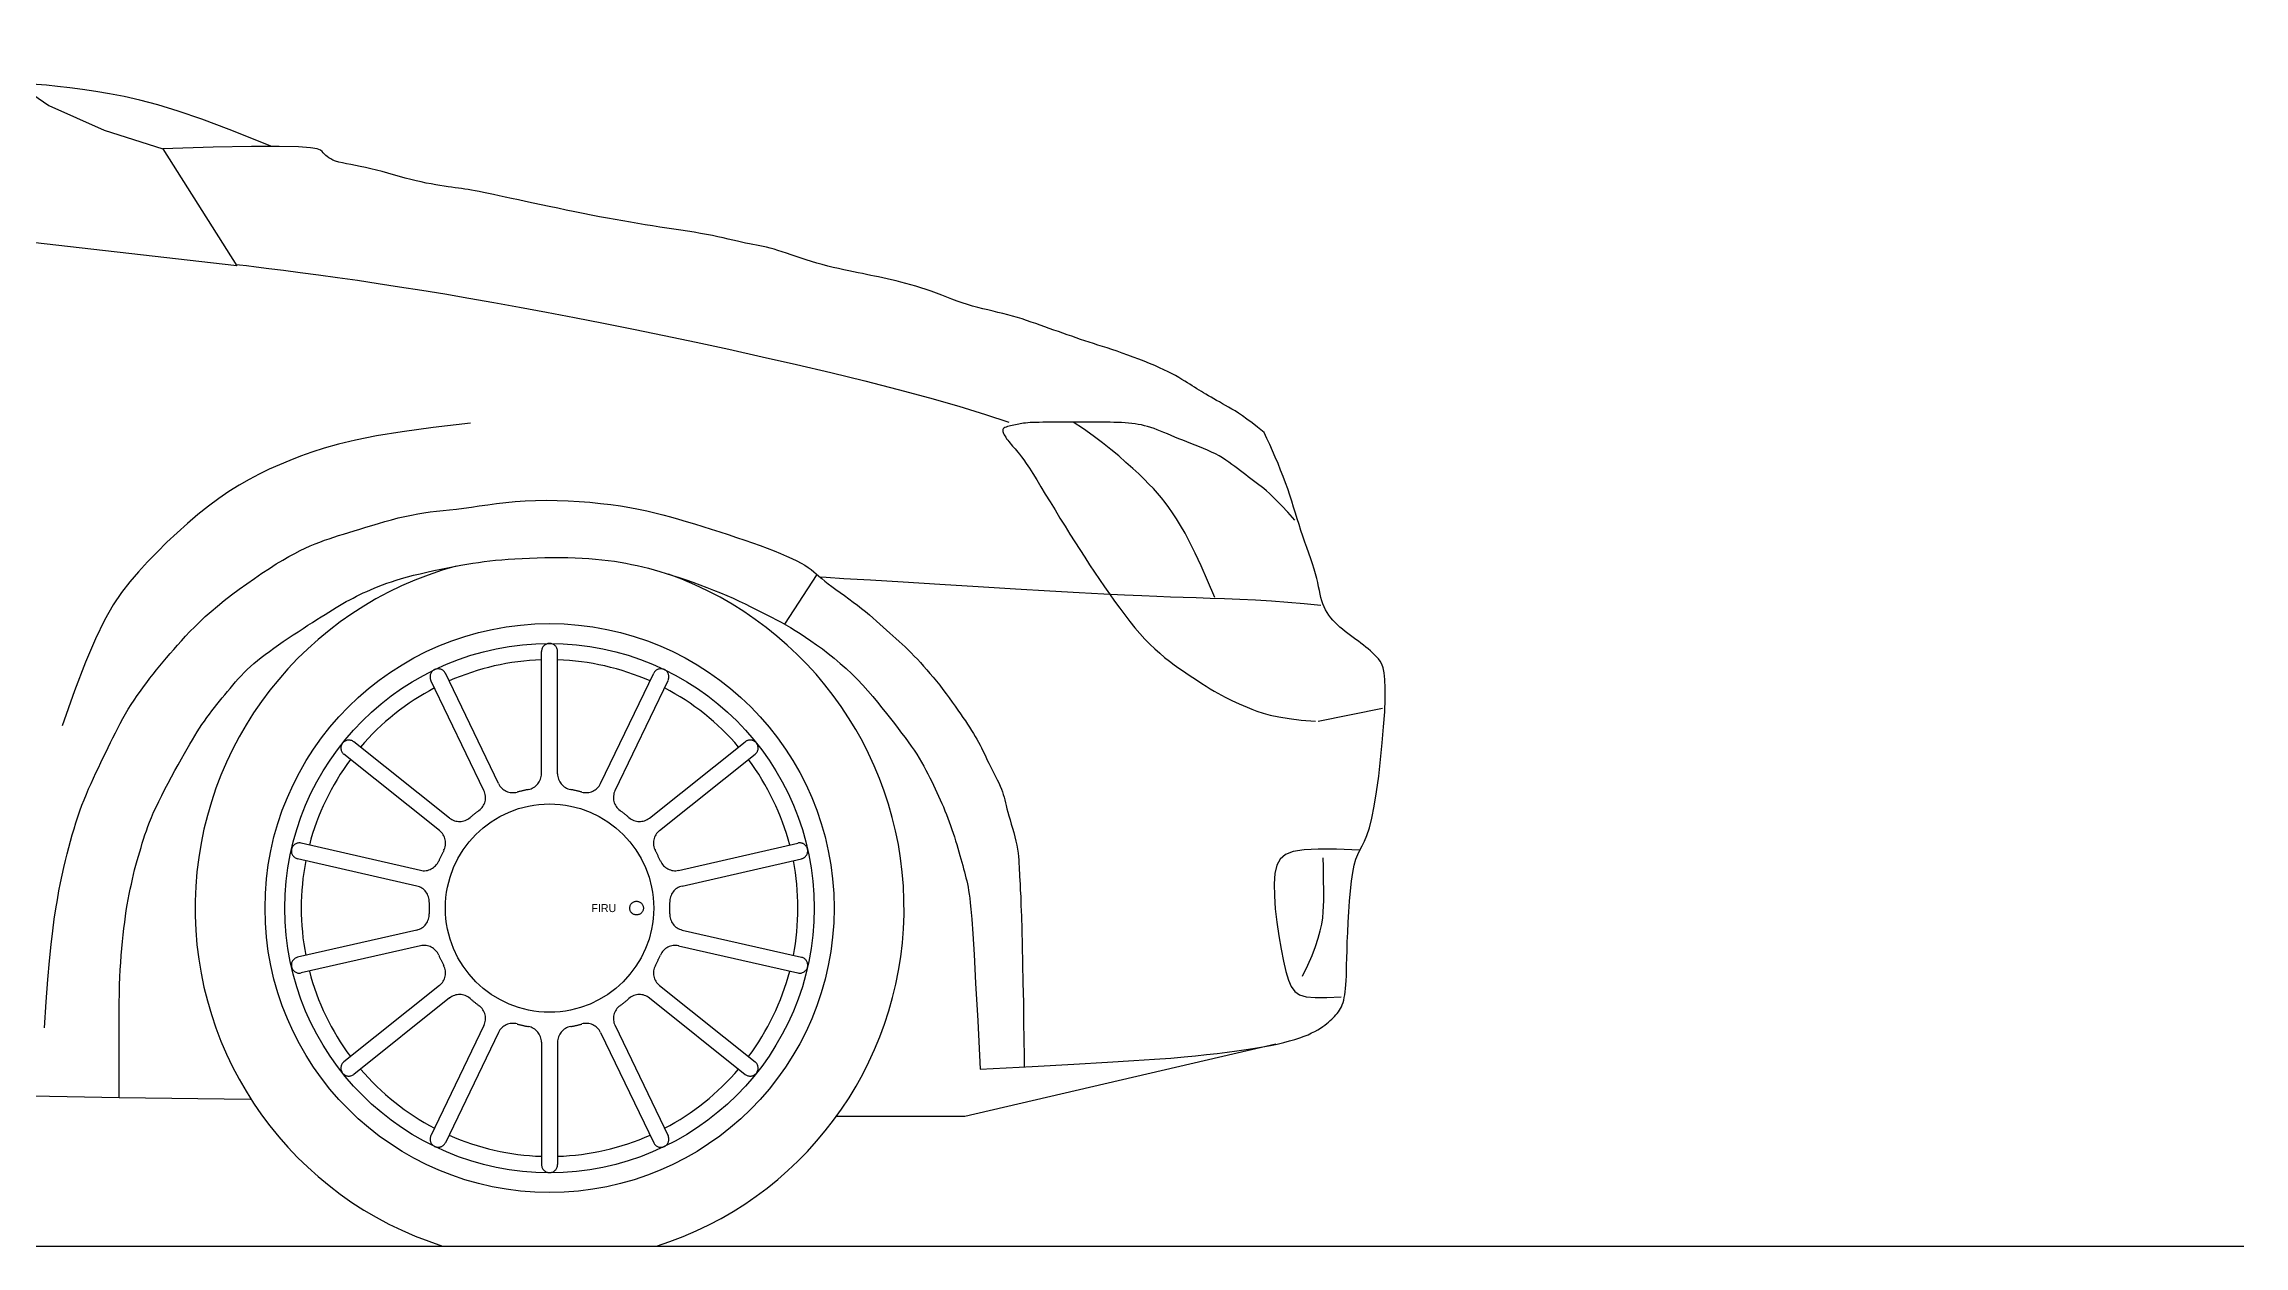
# Model space of a CAD drawing. Header units: millimetres. Extents: x 2167 to 3245, y -1353 to -1105.
# Drawn here: x 3080 to 3245.4, y -1353.4 to -1263 of the extents above; entities that cross this region are included whole.
import ezdxf
from ezdxf.enums import TextEntityAlignment as Align

# ---------------------------------------------------------------- set-up
doc = ezdxf.new("R2010")
doc.units = ezdxf.units.MM
doc.linetypes.add('Amconstr', pattern=[9999, 9999, 0])
doc.layers.get('0').update_dxf_attribs({"linetype": 'Amconstr'})

msp = doc.modelspace()

# ---------------------------------------------------------------- linework, layer by layer
at = {"color": 2}
for p, q in [((3117.43, -1317.87), (3117.43, -1308.67)), ((3118.64, -1317.87), (3118.64, -1308.67)), ((3113.11, -1319.13), (3109.12, -1310.85)), ((3114.2, -1318.61), (3110.21, -1310.32)), ((3121.87, -1318.61), (3125.87, -1310.32)), ((3122.96, -1319.13), (3126.95, -1310.85)), ((3109.77, -1322.14), (3102.58, -1316.41)), ((3110.52, -1321.2), (3103.33, -1315.47)), ((3125.55, -1321.2), (3132.75, -1315.47)), ((3126.3, -1322.14), (3133.5, -1316.41)), ((3108.06, -1326.31), (3099.09, -1324.26)), ((3108.33, -1325.14), (3099.36, -1323.09)), ((3127.74, -1325.14), (3136.71, -1323.09)), ((3128.01, -1326.31), (3136.98, -1324.26)), ((3108.06, -1329.63), (3099.09, -1331.67)), ((3128.01, -1329.63), (3136.98, -1331.67)), ((3108.33, -1330.8), (3099.36, -1332.85)), ((3127.74, -1330.8), (3136.71, -1332.85)), ((3109.77, -1333.79), (3102.58, -1339.53)), ((3126.3, -1333.79), (3133.5, -1339.53)), ((3110.52, -1334.73), (3103.33, -1340.47)), ((3125.55, -1334.73), (3132.75, -1340.47)), ((3113.11, -1336.8), (3109.12, -1345.09)), ((3114.2, -1337.32), (3110.21, -1345.61)), ((3121.87, -1337.32), (3125.87, -1345.61)), ((3122.96, -1336.8), (3126.95, -1345.09)), ((3117.43, -1338.06), (3117.43, -1347.26)), ((3118.64, -1338.06), (3118.64, -1347.26)), ((2255.01, -1353.38), (3245.42, -1353.38))]:
    msp.add_line(p, q, dxfattribs=at)
for points in [[(3073.68, -1263), (3080.4, -1267.64), (3084.57, -1269.49), (3088.98, -1270.88), (3094.54, -1279.68), (3076.23, -1277.6)], [(3097.17, -1270.71), (3093.95, -1269.43), (3091.9, -1268.66), (3090.13, -1268.05), (3088.6, -1267.58), (3087.25, -1267.22), (3086.06, -1266.95), (3084.97, -1266.74), (3083.94, -1266.57), (3082.94, -1266.43), (3081.97, -1266.3), (3081.06, -1266.2), (3080.22, -1266.11), (3079.47, -1266.05), (3078.82, -1266), (3078.29, -1265.97), (3077.97, -1265.96)], [(3171.75, -1292.22), (3171.27, -1291.81), (3170.85, -1291.48), (3170.47, -1291.2), (3170.14, -1290.96), (3169.84, -1290.76), (3169.57, -1290.59), (3169.32, -1290.45), (3169.08, -1290.31), (3168.85, -1290.18), (3168.62, -1290.05), (3168.4, -1289.92), (3168.18, -1289.8), (3167.97, -1289.68), (3167.77, -1289.57), (3167.57, -1289.45), (3167.38, -1289.34), (3167.21, -1289.23), (3167.04, -1289.13), (3166.87, -1289.02), (3166.7, -1288.92), (3166.53, -1288.81), (3166.36, -1288.7), (3166.18, -1288.59), (3166, -1288.47), (3165.8, -1288.35), (3165.58, -1288.22), (3165.35, -1288.08), (3165.1, -1287.94), (3164.84, -1287.8), (3164.55, -1287.65), (3164.23, -1287.49), (3163.9, -1287.34), (3163.53, -1287.18), (3163.15, -1287.02), (3162.74, -1286.86), (3162.33, -1286.7), (3161.92, -1286.55), (3161.5, -1286.39), (3161.09, -1286.25), (3160.7, -1286.11), (3160.32, -1285.98), (3159.95, -1285.86), (3159.6, -1285.75), (3159.26, -1285.64), (3158.93, -1285.53), (3158.6, -1285.42), (3158.28, -1285.32), (3157.95, -1285.21), (3157.62, -1285.1), (3157.29, -1284.98), (3156.96, -1284.87), (3156.62, -1284.75), (3156.29, -1284.63), (3155.95, -1284.51), (3155.61, -1284.39), (3155.27, -1284.27), (3154.93, -1284.15), (3154.59, -1284.03), (3154.25, -1283.91), (3153.9, -1283.79), (3153.56, -1283.68), (3153.21, -1283.57), (3152.85, -1283.47), (3152.49, -1283.37), (3152.12, -1283.27), (3151.75, -1283.18), (3151.38, -1283.09), (3151, -1283), (3150.61, -1282.91), (3150.23, -1282.81), (3149.84, -1282.71), (3149.45, -1282.59), (3149.07, -1282.46), (3148.68, -1282.33), (3148.29, -1282.19), (3147.9, -1282.04), (3147.52, -1281.89), (3147.13, -1281.74), (3146.74, -1281.6), (3146.35, -1281.46), (3145.96, -1281.33), (3145.58, -1281.21), (3145.2, -1281.1), (3144.82, -1281), (3144.45, -1280.9), (3144.09, -1280.81), (3143.75, -1280.73), (3143.41, -1280.65), (3143.09, -1280.58), (3142.78, -1280.52), (3142.48, -1280.46), (3142.18, -1280.4), (3141.87, -1280.33), (3141.56, -1280.27), (3141.23, -1280.21), (3140.89, -1280.14), (3140.53, -1280.06), (3140.15, -1279.98), (3139.76, -1279.89), (3139.36, -1279.8), (3138.95, -1279.7), (3138.54, -1279.59), (3138.13, -1279.48), (3137.73, -1279.36), (3137.33, -1279.24), (3136.95, -1279.11), (3136.57, -1278.98), (3136.21, -1278.86), (3135.86, -1278.74), (3135.53, -1278.62), (3135.21, -1278.52), (3134.92, -1278.43), (3134.63, -1278.35), (3134.36, -1278.28), (3134.1, -1278.23), (3133.85, -1278.18), (3133.59, -1278.13), (3133.33, -1278.08), (3133.07, -1278.03), (3132.78, -1277.97), (3132.48, -1277.91), (3132.16, -1277.84), (3131.83, -1277.76), (3131.47, -1277.67), (3131.09, -1277.59), (3130.7, -1277.5), (3130.28, -1277.41), (3129.84, -1277.33), (3129.38, -1277.24), (3128.91, -1277.16), (3128.41, -1277.08), (3127.9, -1277), (3127.38, -1276.93), (3126.85, -1276.85), (3126.32, -1276.77), (3125.77, -1276.68), (3125.23, -1276.6), (3124.67, -1276.51), (3124.12, -1276.41), (3123.55, -1276.31), (3122.98, -1276.21), (3122.39, -1276.1), (3121.79, -1275.99), (3121.18, -1275.87), (3120.56, -1275.75), (3119.93, -1275.62), (3119.29, -1275.49), (3118.65, -1275.36), (3118.02, -1275.22), (3117.41, -1275.09), (3116.81, -1274.96), (3116.24, -1274.84), (3115.7, -1274.72), (3115.19, -1274.61), (3114.71, -1274.51), (3114.25, -1274.41), (3113.83, -1274.32), (3113.44, -1274.24), (3113.08, -1274.16), (3112.75, -1274.1), (3112.45, -1274.04), (3112.17, -1273.99), (3111.92, -1273.95), (3111.67, -1273.91), (3111.43, -1273.88), (3111.19, -1273.84), (3110.94, -1273.81), (3110.68, -1273.78), (3110.41, -1273.74), (3110.12, -1273.69), (3109.8, -1273.65), (3109.48, -1273.59), (3109.13, -1273.53), (3108.77, -1273.46), (3108.39, -1273.38), (3108, -1273.29), (3107.6, -1273.19), (3107.18, -1273.08), (3106.75, -1272.96), (3106.32, -1272.84), (3105.89, -1272.72), (3105.45, -1272.6), (3105.03, -1272.49), (3104.61, -1272.39), (3104.2, -1272.3), (3103.81, -1272.21), (3103.44, -1272.14), (3103.09, -1272.07), (3102.77, -1272.01), (3102.47, -1271.94), (3102.2, -1271.88), (3101.96, -1271.81), (3101.76, -1271.73), (3101.59, -1271.65), (3101.45, -1271.56), (3101.32, -1271.47), (3101.22, -1271.38), (3101.12, -1271.28), (3101.03, -1271.18), (3100.94, -1271.08), (3100.83, -1270.98), (3100.58, -1270.88), (3100.07, -1270.8), (3099.16, -1270.74), (3097.72, -1270.71), (3095.64, -1270.72), (3092.76, -1270.77), (3088.98, -1270.88)], [(3094.48, -1279.58), (3094.73, -1279.61), (3095.25, -1279.67), (3095.99, -1279.76), (3096.94, -1279.88), (3098.05, -1280.02), (3099.3, -1280.18), (3100.66, -1280.36), (3102.11, -1280.56), (3103.6, -1280.77), (3105.16, -1281), (3106.76, -1281.25), (3108.43, -1281.51), (3110.17, -1281.8), (3111.97, -1282.11), (3113.84, -1282.43), (3115.79, -1282.79), (3117.81, -1283.16), (3119.92, -1283.56), (3122.09, -1283.99), (3124.34, -1284.44), (3126.66, -1284.92), (3129.05, -1285.42), (3131.51, -1285.95), (3134.03, -1286.52), (3136.6, -1287.1), (3139.19, -1287.71), (3141.75, -1288.34), (3144.24, -1288.97), (3146.61, -1289.61), (3148.82, -1290.23), (3150.81, -1290.85), (3152.56, -1291.44)], [(3174.07, -1298.8), (3173.54, -1298.21), (3173.09, -1297.73), (3172.72, -1297.34), (3172.41, -1297.04), (3172.15, -1296.79), (3171.93, -1296.6), (3171.73, -1296.43), (3171.54, -1296.28), (3171.35, -1296.14), (3171.16, -1295.99), (3170.97, -1295.85), (3170.77, -1295.7), (3170.57, -1295.55), (3170.38, -1295.4), (3170.17, -1295.25), (3169.97, -1295.09), (3169.76, -1294.93), (3169.55, -1294.77), (3169.33, -1294.61), (3169.11, -1294.45), (3168.87, -1294.29), (3168.62, -1294.13), (3168.37, -1293.98), (3168.1, -1293.83), (3167.81, -1293.69), (3167.51, -1293.55), (3167.21, -1293.42), (3166.89, -1293.29), (3166.58, -1293.16), (3166.26, -1293.04), (3165.95, -1292.92), (3165.64, -1292.8), (3165.34, -1292.68), (3165.05, -1292.56), (3164.77, -1292.44), (3164.5, -1292.32), (3164.23, -1292.22), (3163.97, -1292.11), (3163.72, -1292.01), (3163.48, -1291.92), (3163.24, -1291.84), (3163, -1291.77), (3162.77, -1291.71), (3162.53, -1291.65), (3162.3, -1291.61), (3162.06, -1291.57), (3161.82, -1291.53), (3161.57, -1291.51), (3161.31, -1291.48), (3161.04, -1291.47), (3160.76, -1291.46), (3160.47, -1291.45), (3160.18, -1291.44), (3159.87, -1291.44), (3159.54, -1291.44), (3159.21, -1291.44), (3158.87, -1291.44), (3158.51, -1291.44), (3158.15, -1291.44), (3157.79, -1291.44), (3157.43, -1291.44), (3157.07, -1291.44), (3156.71, -1291.44), (3156.37, -1291.44), (3156.03, -1291.44), (3155.72, -1291.44), (3155.41, -1291.44), (3155.12, -1291.44), (3154.85, -1291.45), (3154.6, -1291.45), (3154.38, -1291.46), (3154.17, -1291.47), (3153.99, -1291.49), (3153.83, -1291.5), (3153.68, -1291.52), (3153.55, -1291.54), (3153.43, -1291.56), (3153.31, -1291.59), (3153.19, -1291.61), (3153.07, -1291.63), (3152.95, -1291.66), (3152.82, -1291.68), (3152.7, -1291.71), (3152.58, -1291.74), (3152.46, -1291.77), (3152.36, -1291.81), (3152.27, -1291.85), (3152.2, -1291.89), (3152.15, -1291.94), (3152.12, -1292), (3152.11, -1292.07), (3152.11, -1292.13), (3152.13, -1292.21), (3152.16, -1292.29), (3152.21, -1292.38), (3152.26, -1292.47), (3152.33, -1292.57), (3152.4, -1292.68), (3152.48, -1292.79), (3152.57, -1292.9), (3152.66, -1293.01), (3152.75, -1293.12), (3152.85, -1293.24), (3152.94, -1293.35), (3153.04, -1293.45), (3153.14, -1293.57), (3153.25, -1293.7), (3153.38, -1293.85), (3153.52, -1294.04), (3153.69, -1294.27), (3153.88, -1294.55), (3154.11, -1294.9), (3154.37, -1295.3), (3154.66, -1295.77), (3154.97, -1296.29), (3155.31, -1296.85), (3155.67, -1297.43), (3156.04, -1298.03), (3156.41, -1298.65), (3156.79, -1299.26), (3157.16, -1299.86), (3157.53, -1300.44), (3157.9, -1301.02), (3158.27, -1301.59), (3158.64, -1302.16), (3159.01, -1302.71), (3159.39, -1303.26), (3159.76, -1303.81), (3160.14, -1304.35), (3160.52, -1304.89), (3160.9, -1305.41), (3161.28, -1305.92), (3161.66, -1306.42), (3162.04, -1306.89), (3162.42, -1307.33), (3162.8, -1307.75), (3163.17, -1308.13), (3163.54, -1308.49), (3163.91, -1308.81), (3164.28, -1309.12), (3164.64, -1309.4), (3165, -1309.67), (3165.35, -1309.93), (3165.7, -1310.17), (3166.05, -1310.41), (3166.4, -1310.64), (3166.74, -1310.87), (3167.07, -1311.08), (3167.39, -1311.28), (3167.7, -1311.48), (3168, -1311.65), (3168.29, -1311.82), (3168.56, -1311.97), (3168.82, -1312.11), (3169.08, -1312.24), (3169.34, -1312.36), (3169.6, -1312.48), (3169.88, -1312.61), (3170.17, -1312.73), (3170.49, -1312.87), (3170.83, -1313.01), (3171.22, -1313.16), (3171.68, -1313.31), (3172.22, -1313.46), (3172.86, -1313.6), (3173.63, -1313.72), (3174.55, -1313.83), (3175.62, -1313.92)], [(3168.06, -1304.62), (3167.51, -1303.33), (3167.02, -1302.23), (3166.58, -1301.28), (3166.18, -1300.48), (3165.81, -1299.79), (3165.48, -1299.21), (3165.17, -1298.7), (3164.88, -1298.25), (3164.6, -1297.85), (3164.32, -1297.47), (3164.04, -1297.12), (3163.75, -1296.78), (3163.44, -1296.43), (3163.1, -1296.09), (3162.74, -1295.72), (3162.33, -1295.33), (3161.88, -1294.91), (3161.37, -1294.46), (3160.83, -1293.98), (3160.23, -1293.49), (3159.6, -1292.98), (3158.91, -1292.47), (3158.18, -1291.95), (3157.4, -1291.44)], [(3150.42, -1340.08), (3154.31, -1339.88), (3157.46, -1339.71), (3159.98, -1339.56), (3161.97, -1339.44), (3163.52, -1339.34), (3164.75, -1339.25), (3165.74, -1339.16), (3166.61, -1339.08), (3167.43, -1338.99), (3168.22, -1338.9), (3168.98, -1338.81), (3169.71, -1338.71), (3170.4, -1338.61), (3171.05, -1338.51), (3171.66, -1338.41), (3172.23, -1338.3), (3172.75, -1338.19), (3173.23, -1338.08), (3173.67, -1337.96), (3174.07, -1337.84), (3174.44, -1337.73), (3174.77, -1337.61), (3175.06, -1337.49), (3175.33, -1337.36), (3175.57, -1337.24), (3175.79, -1337.12), (3175.99, -1337), (3176.16, -1336.88), (3176.32, -1336.77), (3176.46, -1336.65), (3176.6, -1336.54), (3176.72, -1336.43), (3176.84, -1336.32), (3176.95, -1336.21), (3177.06, -1336.11), (3177.16, -1336), (3177.25, -1335.89), (3177.34, -1335.77), (3177.42, -1335.65), (3177.5, -1335.52), (3177.57, -1335.39), (3177.63, -1335.24), (3177.69, -1335.07), (3177.74, -1334.9), (3177.78, -1334.7), (3177.82, -1334.49), (3177.86, -1334.26), (3177.88, -1334.01), (3177.91, -1333.73), (3177.92, -1333.42), (3177.94, -1333.07), (3177.95, -1332.67), (3177.96, -1332.23), (3177.98, -1331.73), (3177.99, -1331.16), (3178.01, -1330.52), (3178.04, -1329.8), (3178.08, -1329.04), (3178.12, -1328.24), (3178.18, -1327.45), (3178.24, -1326.67), (3178.32, -1325.94), (3178.42, -1325.29), (3178.53, -1324.74), (3178.66, -1324.3), (3178.81, -1323.94), (3178.96, -1323.62), (3179.13, -1323.3), (3179.31, -1322.95), (3179.49, -1322.51), (3179.67, -1321.94), (3179.86, -1321.22), (3180.04, -1320.3), (3180.21, -1319.22), (3180.37, -1318.04), (3180.51, -1316.8), (3180.64, -1315.55), (3180.74, -1314.34), (3180.82, -1313.22), (3180.86, -1312.24), (3180.86, -1311.43), (3180.84, -1310.79), (3180.78, -1310.29), (3180.7, -1309.91), (3180.6, -1309.62), (3180.48, -1309.4), (3180.35, -1309.22), (3180.21, -1309.07), (3180.06, -1308.93), (3179.91, -1308.78), (3179.75, -1308.64), (3179.58, -1308.49), (3179.41, -1308.35), (3179.23, -1308.2), (3179.04, -1308.06), (3178.85, -1307.91), (3178.66, -1307.77), (3178.46, -1307.62), (3178.25, -1307.47), (3178.05, -1307.32), (3177.85, -1307.17), (3177.65, -1307.01), (3177.46, -1306.85), (3177.27, -1306.68), (3177.09, -1306.51), (3176.93, -1306.33), (3176.77, -1306.15), (3176.62, -1305.95), (3176.49, -1305.75), (3176.37, -1305.54), (3176.26, -1305.33), (3176.17, -1305.1), (3176.09, -1304.87), (3176.03, -1304.62), (3175.97, -1304.36), (3175.91, -1304.09), (3175.85, -1303.81), (3175.79, -1303.5), (3175.71, -1303.18), (3175.62, -1302.84), (3175.52, -1302.48), (3175.4, -1302.1), (3175.26, -1301.7), (3175.12, -1301.29), (3174.97, -1300.87), (3174.82, -1300.45), (3174.67, -1300.01), (3174.52, -1299.58), (3174.38, -1299.14), (3174.24, -1298.71), (3174.11, -1298.27), (3173.97, -1297.82), (3173.83, -1297.38), (3173.68, -1296.92), (3173.53, -1296.46), (3173.36, -1295.99), (3173.19, -1295.52), (3173, -1295.04), (3172.81, -1294.55), (3172.6, -1294.07), (3172.39, -1293.59), (3172.18, -1293.12), (3171.96, -1292.66), (3171.75, -1292.22)], [(3080.06, -1336.98), (3080.2, -1335.02), (3080.33, -1333.35), (3080.46, -1331.93), (3080.58, -1330.72), (3080.7, -1329.69), (3080.81, -1328.81), (3080.93, -1328.03), (3081.04, -1327.34), (3081.16, -1326.68), (3081.28, -1326.07), (3081.39, -1325.49), (3081.52, -1324.93), (3081.64, -1324.4), (3081.77, -1323.9), (3081.9, -1323.41), (3082.03, -1322.93), (3082.16, -1322.46), (3082.3, -1322), (3082.44, -1321.55), (3082.59, -1321.11), (3082.74, -1320.67), (3082.89, -1320.24), (3083.06, -1319.82), (3083.22, -1319.41), (3083.39, -1319), (3083.57, -1318.6), (3083.75, -1318.2), (3083.94, -1317.81), (3084.12, -1317.42), (3084.31, -1317.03), (3084.49, -1316.65), (3084.68, -1316.28), (3084.86, -1315.9), (3085.04, -1315.53), (3085.21, -1315.16), (3085.4, -1314.8), (3085.58, -1314.44), (3085.77, -1314.08), (3085.96, -1313.72), (3086.16, -1313.37), (3086.37, -1313.02), (3086.59, -1312.67), (3086.82, -1312.33), (3087.05, -1311.99), (3087.28, -1311.66), (3087.52, -1311.33), (3087.76, -1311.01), (3088, -1310.69), (3088.25, -1310.38), (3088.49, -1310.07), (3088.74, -1309.76), (3088.99, -1309.46), (3089.25, -1309.15), (3089.51, -1308.84), (3089.79, -1308.52), (3090.07, -1308.2), (3090.37, -1307.87), (3090.68, -1307.53), (3091.01, -1307.18), (3091.37, -1306.82), (3091.75, -1306.45), (3092.16, -1306.06), (3092.6, -1305.67), (3093.08, -1305.26), (3093.59, -1304.85), (3094.14, -1304.42), (3094.7, -1304), (3095.28, -1303.58), (3095.85, -1303.18), (3096.42, -1302.79), (3096.98, -1302.43), (3097.5, -1302.1), (3097.99, -1301.8), (3098.45, -1301.54), (3098.88, -1301.3), (3099.29, -1301.09), (3099.68, -1300.91), (3100.05, -1300.74), (3100.41, -1300.59), (3100.77, -1300.45), (3101.12, -1300.32), (3101.47, -1300.2), (3101.82, -1300.08), (3102.18, -1299.97), (3102.56, -1299.85), (3102.94, -1299.73), (3103.35, -1299.61), (3103.77, -1299.48), (3104.22, -1299.34), (3104.68, -1299.2), (3105.17, -1299.06), (3105.66, -1298.91), (3106.16, -1298.77), (3106.66, -1298.64), (3107.16, -1298.52), (3107.65, -1298.42), (3108.13, -1298.33), (3108.6, -1298.25), (3109.07, -1298.19), (3109.55, -1298.13), (3110.03, -1298.08), (3110.53, -1298.03), (3111.05, -1297.97), (3111.59, -1297.9), (3112.16, -1297.82), (3112.76, -1297.74), (3113.4, -1297.65), (3114.06, -1297.56), (3114.75, -1297.48), (3115.46, -1297.41), (3116.21, -1297.35), (3116.98, -1297.32), (3117.78, -1297.31), (3118.6, -1297.32), (3119.43, -1297.35), (3120.26, -1297.39), (3121.07, -1297.46), (3121.87, -1297.54), (3122.65, -1297.63), (3123.38, -1297.74), (3124.07, -1297.85), (3124.73, -1297.97), (3125.36, -1298.11), (3125.96, -1298.25), (3126.55, -1298.4), (3127.14, -1298.56), (3127.73, -1298.72), (3128.32, -1298.9), (3128.94, -1299.09), (3129.57, -1299.28), (3130.2, -1299.48), (3130.84, -1299.68), (3131.47, -1299.89), (3132.1, -1300.1), (3132.71, -1300.31), (3133.3, -1300.52), (3133.87, -1300.72), (3134.41, -1300.92), (3134.92, -1301.12), (3135.4, -1301.31), (3135.85, -1301.5), (3136.26, -1301.68), (3136.63, -1301.86), (3136.95, -1302.03), (3137.23, -1302.2), (3137.48, -1302.36), (3137.7, -1302.52), (3137.9, -1302.69), (3138.09, -1302.85), (3138.29, -1303.02), (3138.5, -1303.2), (3138.73, -1303.39), (3138.98, -1303.59), (3139.27, -1303.8), (3139.57, -1304.02), (3139.88, -1304.25), (3140.21, -1304.48), (3140.54, -1304.72), (3140.86, -1304.96), (3141.18, -1305.2), (3141.49, -1305.44), (3141.79, -1305.68), (3142.08, -1305.92), (3142.35, -1306.16), (3142.62, -1306.39), (3142.88, -1306.62), (3143.13, -1306.85), (3143.38, -1307.07), (3143.62, -1307.29), (3143.85, -1307.5), (3144.08, -1307.71), (3144.31, -1307.92), (3144.54, -1308.13), (3144.77, -1308.34), (3144.99, -1308.56), (3145.22, -1308.78), (3145.45, -1309.02), (3145.69, -1309.26), (3145.92, -1309.51), (3146.16, -1309.78), (3146.4, -1310.05), (3146.64, -1310.33), (3146.89, -1310.62), (3147.13, -1310.91), (3147.37, -1311.22), (3147.61, -1311.53), (3147.85, -1311.85), (3148.08, -1312.17), (3148.31, -1312.48), (3148.53, -1312.79), (3148.74, -1313.08), (3148.94, -1313.37), (3149.12, -1313.64), (3149.3, -1313.9), (3149.47, -1314.14), (3149.62, -1314.38), (3149.77, -1314.61), (3149.91, -1314.84), (3150.04, -1315.06), (3150.16, -1315.27), (3150.28, -1315.49), (3150.4, -1315.71), (3150.51, -1315.93), (3150.62, -1316.15), (3150.73, -1316.38), (3150.84, -1316.61), (3150.95, -1316.84), (3151.07, -1317.08), (3151.19, -1317.33), (3151.32, -1317.58), (3151.45, -1317.83), (3151.57, -1318.08), (3151.7, -1318.32), (3151.81, -1318.56), (3151.91, -1318.8), (3152.01, -1319.02), (3152.08, -1319.23), (3152.15, -1319.44), (3152.21, -1319.64), (3152.26, -1319.84), (3152.31, -1320.05), (3152.37, -1320.27), (3152.42, -1320.51), (3152.49, -1320.76), (3152.57, -1321.04), (3152.66, -1321.34), (3152.75, -1321.65), (3152.84, -1321.97), (3152.93, -1322.3), (3153.02, -1322.62), (3153.1, -1322.94), (3153.17, -1323.25), (3153.22, -1323.55), (3153.26, -1323.83), (3153.29, -1324.1), (3153.31, -1324.36), (3153.33, -1324.62), (3153.34, -1324.86), (3153.35, -1325.11), (3153.36, -1325.35), (3153.38, -1325.6), (3153.39, -1325.87), (3153.41, -1326.2), (3153.43, -1326.61), (3153.46, -1327.12), (3153.48, -1327.77), (3153.51, -1328.58), (3153.54, -1329.58), (3153.57, -1330.78), (3153.6, -1332.13), (3153.63, -1333.58), (3153.66, -1335.06), (3153.68, -1336.51), (3153.7, -1337.87), (3153.71, -1339.08), (3153.72, -1339.91)], [(3085.69, -1342.21), (3085.69, -1340.39), (3085.68, -1338.61), (3085.68, -1337.18), (3085.69, -1336.03), (3085.69, -1335.11), (3085.71, -1334.37), (3085.72, -1333.74), (3085.74, -1333.17), (3085.77, -1332.61), (3085.8, -1332.07), (3085.84, -1331.53), (3085.88, -1331), (3085.93, -1330.49), (3085.98, -1329.99), (3086.04, -1329.5), (3086.1, -1329.03), (3086.16, -1328.58), (3086.22, -1328.15), (3086.29, -1327.73), (3086.36, -1327.32), (3086.44, -1326.93), (3086.52, -1326.54), (3086.6, -1326.17), (3086.68, -1325.8), (3086.77, -1325.44), (3086.85, -1325.09), (3086.95, -1324.74), (3087.04, -1324.4), (3087.13, -1324.06), (3087.23, -1323.73), (3087.33, -1323.41), (3087.42, -1323.09), (3087.52, -1322.78), (3087.62, -1322.47), (3087.73, -1322.15), (3087.84, -1321.83), (3087.97, -1321.5), (3088.11, -1321.15), (3088.27, -1320.77), (3088.46, -1320.38), (3088.66, -1319.95), (3088.89, -1319.5), (3089.12, -1319.04), (3089.37, -1318.57), (3089.63, -1318.1), (3089.88, -1317.63), (3090.13, -1317.19), (3090.36, -1316.76), (3090.59, -1316.36), (3090.8, -1315.99), (3091, -1315.65), (3091.19, -1315.32), (3091.37, -1315.02), (3091.55, -1314.73), (3091.73, -1314.45), (3091.91, -1314.18), (3092.1, -1313.91), (3092.28, -1313.65), (3092.47, -1313.4), (3092.66, -1313.15), (3092.85, -1312.9), (3093.04, -1312.66), (3093.24, -1312.42), (3093.43, -1312.17), (3093.63, -1311.93), (3093.82, -1311.69), (3094.02, -1311.45), (3094.22, -1311.21), (3094.42, -1310.97), (3094.64, -1310.73), (3094.85, -1310.5), (3095.08, -1310.27), (3095.31, -1310.04), (3095.56, -1309.81), (3095.82, -1309.59), (3096.09, -1309.36), (3096.37, -1309.13), (3096.67, -1308.9), (3096.98, -1308.67), (3097.31, -1308.43), (3097.66, -1308.18), (3098.02, -1307.93), (3098.39, -1307.68), (3098.76, -1307.43), (3099.14, -1307.19), (3099.51, -1306.95), (3099.87, -1306.71), (3100.22, -1306.49), (3100.55, -1306.28), (3100.86, -1306.08), (3101.16, -1305.89), (3101.45, -1305.71), (3101.72, -1305.54), (3101.99, -1305.37), (3102.25, -1305.22), (3102.51, -1305.07), (3102.76, -1304.93), (3103.02, -1304.79), (3103.27, -1304.66), (3103.52, -1304.53), (3103.78, -1304.4), (3104.04, -1304.28), (3104.3, -1304.16), (3104.58, -1304.04), (3104.86, -1303.91), (3105.16, -1303.79), (3105.47, -1303.67), (3105.8, -1303.55), (3106.15, -1303.43), (3106.52, -1303.31), (3106.92, -1303.19), (3107.36, -1303.07), (3107.82, -1302.95), (3108.31, -1302.83), (3108.82, -1302.71), (3109.34, -1302.59), (3109.86, -1302.48), (3110.37, -1302.38), (3110.88, -1302.28), (3111.36, -1302.19), (3111.82, -1302.11), (3112.26, -1302.04), (3112.69, -1301.98), (3113.12, -1301.92), (3113.54, -1301.87), (3113.98, -1301.82), (3114.44, -1301.78), (3114.92, -1301.74), (3115.43, -1301.71), (3115.97, -1301.68), (3116.53, -1301.65), (3117.1, -1301.63), (3117.68, -1301.61), (3118.26, -1301.61), (3118.84, -1301.61), (3119.41, -1301.61), (3119.96, -1301.63), (3120.49, -1301.66), (3121, -1301.69), (3121.5, -1301.73), (3121.98, -1301.78), (3122.45, -1301.84), (3122.91, -1301.9), (3123.35, -1301.97), (3123.78, -1302.04), (3124.2, -1302.13), (3124.62, -1302.22), (3125.04, -1302.32), (3125.47, -1302.42), (3125.9, -1302.54), (3126.34, -1302.67), (3126.81, -1302.81), (3127.29, -1302.96), (3127.79, -1303.12), (3128.3, -1303.29), (3128.82, -1303.47), (3129.34, -1303.66), (3129.86, -1303.86), (3130.37, -1304.06), (3130.88, -1304.26), (3131.37, -1304.47), (3131.84, -1304.68), (3132.3, -1304.89), (3132.74, -1305.1), (3133.17, -1305.31), (3133.58, -1305.51), (3133.98, -1305.71), (3134.37, -1305.91), (3134.73, -1306.1), (3135.09, -1306.29), (3135.45, -1306.48), (3135.8, -1306.68), (3136.15, -1306.88), (3136.51, -1307.1), (3136.88, -1307.33), (3137.27, -1307.59), (3137.68, -1307.87), (3138.11, -1308.17), (3138.55, -1308.49), (3138.99, -1308.83), (3139.44, -1309.19), (3139.89, -1309.57), (3140.33, -1309.96), (3140.76, -1310.37), (3141.18, -1310.78), (3141.58, -1311.21), (3141.97, -1311.64), (3142.34, -1312.07), (3142.69, -1312.5), (3143.03, -1312.92), (3143.36, -1313.33), (3143.67, -1313.72), (3143.97, -1314.1), (3144.25, -1314.47), (3144.51, -1314.81), (3144.77, -1315.15), (3145, -1315.47), (3145.23, -1315.79), (3145.44, -1316.1), (3145.64, -1316.4), (3145.83, -1316.71), (3146.01, -1317), (3146.17, -1317.3), (3146.33, -1317.59), (3146.48, -1317.88), (3146.63, -1318.17), (3146.77, -1318.45), (3146.9, -1318.73), (3147.03, -1319.01), (3147.16, -1319.28), (3147.29, -1319.56), (3147.41, -1319.83), (3147.53, -1320.1), (3147.65, -1320.37), (3147.76, -1320.65), (3147.87, -1320.93), (3147.98, -1321.21), (3148.08, -1321.49), (3148.18, -1321.77), (3148.28, -1322.06), (3148.38, -1322.34), (3148.47, -1322.62), (3148.56, -1322.91), (3148.65, -1323.19), (3148.73, -1323.46), (3148.81, -1323.74), (3148.89, -1324.01), (3148.96, -1324.27), (3149.03, -1324.53), (3149.1, -1324.78), (3149.17, -1325.02), (3149.23, -1325.25), (3149.29, -1325.48), (3149.34, -1325.7), (3149.4, -1325.93), (3149.45, -1326.15), (3149.5, -1326.39), (3149.54, -1326.65), (3149.59, -1326.92), (3149.63, -1327.22), (3149.67, -1327.57), (3149.72, -1328.06), (3149.78, -1328.8), (3149.85, -1329.9), (3149.95, -1331.46), (3150.07, -1333.61), (3150.23, -1336.44), (3150.42, -1340.08)], [(3138.13, -1302.89), (3135.71, -1306.63)], [(3138.34, -1303.06), (3138.84, -1303.09), (3140.17, -1303.18), (3142.16, -1303.3), (3144.62, -1303.45), (3147.38, -1303.62), (3150.26, -1303.8), (3153.08, -1303.96), (3155.66, -1304.12), (3157.86, -1304.24), (3159.7, -1304.34), (3161.25, -1304.42), (3162.56, -1304.48), (3163.69, -1304.53), (3164.71, -1304.57), (3165.68, -1304.6), (3166.66, -1304.63), (3167.69, -1304.66), (3168.78, -1304.7), (3169.92, -1304.75), (3171.1, -1304.8), (3172.31, -1304.87), (3173.53, -1304.96), (3174.77, -1305.07), (3176.01, -1305.2)], [(3175.82, -1313.92), (3180.66, -1312.95)], [(3178.92, -1323.61), (3177.21, -1323.55), (3175.83, -1323.54), (3174.76, -1323.59), (3173.95, -1323.72), (3173.36, -1323.94), (3172.96, -1324.28), (3172.71, -1324.75), (3172.57, -1325.37), (3172.52, -1326.14), (3172.53, -1327.04), (3172.6, -1328.02), (3172.71, -1329.04), (3172.86, -1330.06), (3173.03, -1331.05), (3173.21, -1331.96), (3173.39, -1332.75), (3173.58, -1333.38), (3173.79, -1333.87), (3174.06, -1334.24), (3174.42, -1334.49), (3174.92, -1334.64), (3175.59, -1334.7), (3176.46, -1334.7), (3177.56, -1334.65)], [(3174.65, -1333.1), (3175.05, -1332.27), (3175.37, -1331.53), (3175.63, -1330.85), (3175.83, -1330.24), (3175.98, -1329.69), (3176.09, -1329.18), (3176.16, -1328.7), (3176.2, -1328.26), (3176.23, -1327.83), (3176.25, -1327.4), (3176.25, -1326.97), (3176.24, -1326.51), (3176.23, -1326.02), (3176.22, -1325.48), (3176.21, -1324.87), (3176.2, -1324.19)], [(2914.47, -1339.11), (3085.69, -1342.21)], [(3172.65, -1338.21), (3149.25, -1343.65), (3139.58, -1343.65)], [(3085.69, -1342.21), (3095.55, -1342.33)]]:
    msp.add_lwpolyline(points, dxfattribs=at)
msp.add_lwpolyline([(3112.1, -1291.51), (3109.3, -1291.84), (3106.96, -1292.16), (3105.04, -1292.47), (3103.46, -1292.78), (3102.17, -1293.08), (3101.09, -1293.38), (3100.16, -1293.69), (3099.32, -1294), (3098.52, -1294.31), (3097.74, -1294.64), (3096.97, -1294.98), (3096.21, -1295.35), (3095.45, -1295.75), (3094.7, -1296.18), (3093.94, -1296.66), (3093.17, -1297.18), (3092.39, -1297.76), (3091.61, -1298.39), (3090.82, -1299.05), (3090.04, -1299.75), (3089.28, -1300.47), (3088.53, -1301.2), (3087.82, -1301.95), (3087.13, -1302.69), (3086.49, -1303.43), (3085.86, -1304.24), (3085.24, -1305.18), (3084.59, -1306.32), (3083.9, -1307.72), (3083.15, -1309.47), (3082.32, -1311.63), (3081.39, -1314.27)])
for radius in [21.39, 19.9, 7.83]:
    msp.add_circle((3118.04, -1327.97), radius, dxfattribs=at)
msp.add_circle((3124.58, -1327.97), 0.513)
for centre, radius, start, end in [((3118.04, -1327.97), 26.65, 105.2843, 252.4396), ((3118.04, -1327.97), 26.65, 287.5604, 70.3692), ((3118.04, -1308.67), 0.601, 0, 180), ((3118.04, -1327.97), 18.67, 91.846, 113.8683), ((3118.04, -1327.97), 18.67, 66.1317, 88.154), ((3118.04, -1327.97), 18.67, 117.5603, 139.5826), ((3109.66, -1310.58), 0.601, 25.7143, 205.7143), ((3126.41, -1310.58), 0.601, 334.2857, 154.2857), ((3118.04, -1327.97), 18.67, 40.4174, 62.4397), ((3102.95, -1315.94), 0.601, 51.4286, 231.4286), ((3133.12, -1315.94), 0.601, 308.5714, 128.5714), ((3118.04, -1327.97), 18.67, 143.2746, 165.2969), ((3116.23, -1317.87), 1.2, 280.135, 0), ((3119.84, -1317.87), 1.2, 180, 259.865), ((3118.04, -1327.97), 18.67, 14.7031, 36.7254), ((3112.03, -1319.66), 1.2, 305.8492, 25.7143), ((3115.28, -1318.09), 1.2, 205.7143, 285.5793), ((3118.04, -1327.97), 9.05, 100.135, 105.5793), ((3118.04, -1327.97), 9.05, 74.4207, 79.865), ((3120.79, -1318.09), 1.2, 254.4207, 334.2857), ((3124.04, -1319.66), 1.2, 154.2857, 234.1508), ((3111.27, -1320.26), 1.2, 231.4286, 311.2936), ((3118.04, -1327.97), 9.05, 125.8492, 131.2936), ((3118.04, -1327.97), 9.05, 48.7064, 54.1508), ((3124.8, -1320.26), 1.2, 228.7064, 308.5714), ((3099.23, -1323.67), 0.601, 77.1429, 257.1429), ((3109.02, -1323.08), 1.2, 331.5635, 51.4286), ((3127.05, -1323.08), 1.2, 128.5714, 208.4365), ((3136.85, -1323.67), 0.601, 282.8571, 102.8571), ((3118.04, -1327.97), 18.67, 168.9888, 191.0112), ((3108.6, -1323.96), 1.2, 257.1429, 337.0079), ((3118.04, -1327.97), 9.05, 151.5635, 157.0079), ((3118.04, -1327.97), 9.05, 22.9921, 28.4365), ((3127.48, -1323.96), 1.2, 202.9921, 282.8571), ((3118.04, -1327.97), 18.67, 348.9888, 11.0112), ((3107.79, -1327.48), 1.2, 357.2778, 77.1429), ((3128.28, -1327.48), 1.2, 102.8571, 182.7222), ((3118.04, -1327.97), 9.05, 177.2778, 182.7222), ((3118.04, -1327.97), 9.05, 357.2778, 2.7222), ((3107.79, -1328.45), 1.2, 282.8571, 2.7222), ((3128.28, -1328.45), 1.2, 177.2778, 257.1429), ((3108.6, -1331.97), 1.2, 22.9921, 102.8571), ((3127.48, -1331.97), 1.2, 77.1429, 157.0079), ((3099.23, -1332.26), 0.601, 102.8571, 282.8571), ((3118.04, -1327.97), 18.67, 194.7031, 216.7254), ((3118.04, -1327.97), 9.05, 202.9921, 208.4365), ((3109.02, -1332.85), 1.2, 308.5714, 28.4365), ((3127.05, -1332.85), 1.2, 151.5635, 231.4286), ((3118.04, -1327.97), 9.05, 331.5635, 337.0079), ((3118.04, -1327.97), 18.67, 323.2746, 345.2969), ((3136.85, -1332.26), 0.601, 257.1429, 77.1429), ((3111.27, -1335.67), 1.2, 48.7064, 128.5714), ((3124.8, -1335.67), 1.2, 51.4286, 131.2936), ((3118.04, -1327.97), 9.05, 228.7064, 234.1508), ((3112.03, -1336.28), 1.2, 334.2857, 54.1508), ((3124.04, -1336.28), 1.2, 125.8492, 205.7143), ((3118.04, -1327.97), 9.05, 305.8492, 311.2936), ((3115.28, -1337.84), 1.2, 74.4207, 154.2857), ((3118.04, -1327.97), 9.05, 254.4207, 259.865), ((3116.23, -1338.06), 1.2, 0, 79.865), ((3119.84, -1338.06), 1.2, 100.135, 180), ((3118.04, -1327.97), 9.05, 280.135, 285.5793), ((3120.79, -1337.84), 1.2, 25.7143, 105.5793), ((3102.95, -1340), 0.601, 128.5714, 308.5714), ((3133.12, -1340), 0.601, 231.4286, 51.4286), ((3118.04, -1327.97), 18.67, 220.4174, 242.4397), ((3118.04, -1327.97), 18.67, 297.5603, 319.5826), ((3109.66, -1345.35), 0.601, 154.2857, 334.2857), ((3118.04, -1327.97), 18.67, 246.1317, 268.154), ((3118.04, -1327.97), 18.67, 271.846, 293.8683), ((3126.41, -1345.35), 0.601, 205.7143, 25.7143), ((3118.04, -1347.26), 0.601, 180, 0)]:
    msp.add_arc(centre, radius, start, end, dxfattribs=at)

# ---------------------------------------------------------------- texts
msp.add_text('FIRU', height=0.601).set_placement((3122.12, -1327.97), align=Align.MIDDLE_CENTER)

doc.saveas('drawing.dxf')
